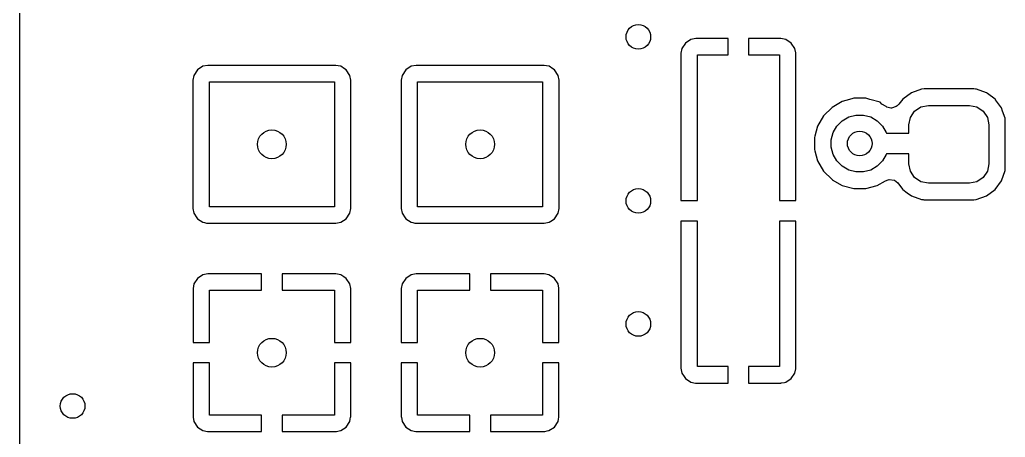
# Model space of a CAD drawing. Header units: inches. Extents: x 4.87 to 6.82, y -5.11 to -3.16.
# Drawn here: x 4.8683 to 5.3416, y -4.1174 to -3.917 of the extents above; entities that cross this region are included whole.
import ezdxf

# ---------------------------------------------------------------- set-up
doc = ezdxf.new("R2010")
doc.units = ezdxf.units.IN
doc.header["$MEASUREMENT"] = 0
doc.layers.add('BLACK', color=250, linetype='CONTINUOUS')

msp = doc.modelspace()

# ---------------------------------------------------------------- linework, layer by layer
at = {"layer": 'BLACK', "linetype": 'CONTINUOUS'}
for p, q in [((4.86829, -3.93308), (4.86829, -3.84599)), ((5.19063, -3.92644), (5.18802, -3.92818)), ((5.19292, -3.92598), (5.19063, -3.92644)), ((5.19063, -3.92644), (5.19063, -3.92644)), ((5.20846, -3.92598), (5.19292, -3.92598)), ((5.20846, -3.93386), (5.20846, -3.92598)), ((5.20846, -3.92598), (5.20846, -3.92598)), ((5.20846, -3.92598), (5.20846, -3.92598)), ((5.23385, -3.92598), (5.21831, -3.92598)), ((5.21831, -3.92598), (5.21831, -3.92598)), ((5.21831, -3.92598), (5.21831, -3.93386)), ((5.23614, -3.92644), (5.23385, -3.92598)), ((5.23385, -3.92598), (5.23385, -3.92598)), ((5.23875, -3.92818), (5.23614, -3.92644)), ((5.23614, -3.92644), (5.23614, -3.92644)), ((5.18628, -3.93079), (5.18583, -3.93308)), ((5.18802, -3.92818), (5.18628, -3.93079)), ((5.18628, -3.93079), (5.18628, -3.93079)), ((5.18802, -3.92818), (5.18802, -3.92818)), ((5.24049, -3.93079), (5.23875, -3.92818)), ((5.23875, -3.92818), (5.23875, -3.92818)), ((5.2409, -3.93284), (5.24049, -3.93079)), ((5.24092, -3.93293), (5.2409, -3.93284)), ((4.86829, -3.94599), (4.86829, -3.93308)), ((5.18583, -3.93308), (5.18583, -3.93308)), ((5.18583, -3.93308), (5.18583, -4.00374)), ((5.1937, -4.00374), (5.1937, -3.93386)), ((5.1937, -3.93386), (5.20846, -3.93386)), ((5.21831, -3.93386), (5.23307, -3.93386)), ((5.23307, -3.93386), (5.23307, -4.00374)), ((5.24094, -3.93308), (5.24092, -3.93293)), ((5.24094, -3.97352), (5.24094, -3.93308)), ((5.24094, -3.93308), (5.24094, -3.93308)), ((4.95368, -3.94108), (4.95193, -3.94369)), ((4.95629, -3.93934), (4.95368, -3.94108)), ((4.95368, -3.94108), (4.95368, -3.94108)), ((4.95859, -3.93888), (4.95629, -3.93934)), ((4.95629, -3.93934), (4.95629, -3.93934)), ((5.02015, -3.93888), (4.95859, -3.93888)), ((4.95859, -3.93888), (4.95859, -3.93888)), ((4.95859, -3.93888), (4.95859, -3.93888)), ((5.02238, -3.93932), (5.02015, -3.93888)), ((5.02015, -3.93888), (5.02015, -3.93888)), ((5.02015, -3.93888), (5.02015, -3.93888)), ((5.02015, -3.93888), (5.02015, -3.93888)), ((5.02015, -3.93888), (5.02015, -3.93888)), ((5.02244, -3.93933), (5.02238, -3.93932)), ((5.02245, -3.93934), (5.02244, -3.93933)), ((5.02425, -3.94054), (5.02245, -3.93934)), ((5.02245, -3.93934), (5.02245, -3.93934)), ((5.02506, -3.94108), (5.02425, -3.94054)), ((5.02681, -3.94369), (5.02506, -3.94108)), ((5.02506, -3.94108), (5.02506, -3.94108)), ((5.05368, -3.94108), (5.05193, -3.94369)), ((5.05629, -3.93934), (5.05368, -3.94108)), ((5.05368, -3.94108), (5.05368, -3.94108)), ((5.05859, -3.93888), (5.05629, -3.93934)), ((5.05629, -3.93934), (5.05629, -3.93934)), ((5.12015, -3.93888), (5.05859, -3.93888)), ((5.05859, -3.93888), (5.05859, -3.93888)), ((5.05859, -3.93888), (5.05859, -3.93888)), ((5.12238, -3.93932), (5.12015, -3.93888)), ((5.12015, -3.93888), (5.12015, -3.93888)), ((5.12015, -3.93888), (5.12015, -3.93888)), ((5.12015, -3.93888), (5.12015, -3.93888)), ((5.12015, -3.93888), (5.12015, -3.93888)), ((5.12244, -3.93933), (5.12238, -3.93932)), ((5.12245, -3.93934), (5.12244, -3.93933)), ((5.12425, -3.94054), (5.12245, -3.93934)), ((5.12245, -3.93934), (5.12245, -3.93934)), ((5.12506, -3.94108), (5.12425, -3.94054)), ((5.12681, -3.94369), (5.12506, -3.94108)), ((5.12506, -3.94108), (5.12506, -3.94108)), ((4.86829, -4.046), (4.86829, -3.94599)), ((4.95193, -3.94369), (4.95148, -3.94599)), ((4.95148, -3.94599), (4.95148, -4.00755)), ((4.95193, -3.94369), (4.95193, -3.94369)), ((4.95937, -4.00677), (4.95937, -3.94677)), ((4.95937, -3.94677), (5.01937, -3.94677)), ((5.01937, -3.94677), (5.01937, -4.00677)), ((5.02726, -3.94599), (5.02681, -3.94369)), ((5.02726, -4.00755), (5.02726, -3.94599)), ((5.02726, -3.94599), (5.02726, -3.94599)), ((5.05193, -3.94369), (5.05148, -3.94599)), ((5.05148, -3.94599), (5.05148, -4.00755)), ((5.05193, -3.94369), (5.05193, -3.94369)), ((5.05937, -4.00677), (5.05937, -3.94677)), ((5.05937, -3.94677), (5.11937, -3.94677)), ((5.11937, -3.94677), (5.11937, -4.00677)), ((5.12726, -3.94599), (5.12681, -3.94369)), ((5.12726, -4.00755), (5.12726, -3.94599)), ((5.30138, -3.95029), (5.29648, -3.952)), ((5.30255, -3.95018), (5.30138, -3.95029)), ((5.30138, -3.95029), (5.30138, -3.95029)), ((5.30138, -3.95029), (5.30138, -3.95029)), ((5.32639, -3.95018), (5.30255, -3.95018)), ((5.30255, -3.95018), (5.30255, -3.95018)), ((5.30255, -3.95018), (5.30255, -3.95018)), ((5.32722, -3.95025), (5.32639, -3.95018)), ((5.32639, -3.95018), (5.32639, -3.95018)), ((5.32639, -3.95018), (5.32639, -3.95018)), ((5.32737, -3.95027), (5.32722, -3.95025)), ((5.32755, -3.95028), (5.32737, -3.95027)), ((5.32766, -3.95032), (5.32755, -3.95028)), ((5.32779, -3.95037), (5.32766, -3.95032)), ((5.33246, -3.952), (5.32779, -3.95037)), ((5.26329, -3.95618), (5.25835, -3.95903)), ((5.26682, -3.95524), (5.26329, -3.95618)), ((5.26329, -3.95618), (5.26329, -3.95618)), ((5.26329, -3.95618), (5.26329, -3.95618)), ((5.26838, -3.95482), (5.26682, -3.95524)), ((5.26682, -3.95524), (5.26682, -3.95524)), ((5.2688, -3.9547), (5.26838, -3.95482)), ((5.27451, -3.9547), (5.2688, -3.9547)), ((5.2688, -3.9547), (5.2688, -3.9547)), ((5.27504, -3.95485), (5.27451, -3.9547)), ((5.27451, -3.9547), (5.27451, -3.9547)), ((5.27649, -3.95524), (5.27504, -3.95485)), ((5.28145, -3.95656), (5.27649, -3.95524)), ((5.27649, -3.95524), (5.27649, -3.95524)), ((5.29229, -3.95509), (5.2905, -3.95753)), ((5.2923, -3.95509), (5.29229, -3.95509)), ((5.29648, -3.952), (5.2923, -3.95509)), ((5.33297, -3.95238), (5.33246, -3.952)), ((5.33664, -3.95509), (5.33297, -3.95238)), ((5.33665, -3.95509), (5.33664, -3.95509)), ((5.33664, -3.95509), (5.33664, -3.95509)), ((5.33664, -3.95509), (5.33664, -3.95509)), ((5.33666, -3.95511), (5.33665, -3.95509)), ((5.3367, -3.95516), (5.33666, -3.95511)), ((5.33678, -3.95526), (5.3367, -3.95516)), ((5.33684, -3.95536), (5.33678, -3.95526)), ((5.33881, -3.95802), (5.33684, -3.95536)), ((5.25835, -3.95903), (5.25431, -3.96307)), ((5.28227, -3.95748), (5.28145, -3.95656)), ((5.28436, -3.95869), (5.28227, -3.95748)), ((5.28471, -3.95889), (5.28436, -3.95869)), ((5.28663, -3.95941), (5.28471, -3.95889)), ((5.2869, -3.95941), (5.28663, -3.95941)), ((5.2892, -3.95869), (5.2869, -3.95941)), ((5.2869, -3.95941), (5.2869, -3.95941)), ((5.2869, -3.95941), (5.2869, -3.95941)), ((5.2869, -3.95941), (5.2869, -3.95941)), ((5.28963, -3.95838), (5.2892, -3.95869)), ((5.2905, -3.95753), (5.28963, -3.95838)), ((5.29599, -3.96384), (5.29801, -3.96081)), ((5.29801, -3.96081), (5.30105, -3.95878)), ((5.30105, -3.95878), (5.30463, -3.95807)), ((5.30463, -3.95807), (5.32431, -3.95807)), ((5.32431, -3.95807), (5.32789, -3.95878)), ((5.32789, -3.95878), (5.33092, -3.96081)), ((5.33092, -3.96081), (5.33295, -3.96384)), ((5.33973, -3.95927), (5.33881, -3.95802)), ((5.33881, -3.95802), (5.33881, -3.95802)), ((5.34027, -3.96081), (5.33973, -3.95927)), ((5.33973, -3.95927), (5.33973, -3.95927)), ((5.34145, -3.96418), (5.34027, -3.96081)), ((5.25431, -3.96307), (5.25146, -3.96801)), ((5.26072, -3.96799), (5.26327, -3.96545)), ((5.26327, -3.96545), (5.26638, -3.96365)), ((5.26638, -3.96365), (5.26985, -3.96272)), ((5.26985, -3.96272), (5.27345, -3.96272)), ((5.27345, -3.96272), (5.27693, -3.96365)), ((5.27693, -3.96365), (5.28004, -3.96545)), ((5.28004, -3.96545), (5.28259, -3.96799)), ((5.29528, -3.96742), (5.29599, -3.96384)), ((5.33295, -3.96384), (5.33366, -3.96742)), ((5.34148, -3.9645), (5.34145, -3.96418)), ((5.34155, -3.96525), (5.34148, -3.9645)), ((5.34155, -3.96534), (5.34155, -3.96525)), ((5.34155, -3.96525), (5.34155, -3.96525)), ((5.34155, -3.96525), (5.34155, -3.96525)), ((5.34156, -3.96534), (5.34155, -3.96534)), ((5.34156, -3.9882), (5.34156, -3.96534)), ((5.34156, -3.96534), (5.34156, -3.96534)), ((5.34156, -3.96534), (5.34156, -3.96534)), ((5.34156, -3.96534), (5.34156, -3.96534)), ((5.25142, -3.96813), (5.25016, -3.97285)), ((5.25145, -3.96804), (5.25142, -3.96813)), ((5.25146, -3.96801), (5.25145, -3.96804)), ((5.25892, -3.9711), (5.26072, -3.96799)), ((5.28259, -3.96799), (5.28438, -3.9711)), ((5.29528, -3.97146), (5.29528, -3.96742)), ((5.33366, -3.96742), (5.33366, -3.98612)), ((5.24094, -4.00374), (5.24094, -3.97352)), ((5.25016, -3.97285), (5.24998, -3.97352)), ((5.24998, -3.97352), (5.24998, -3.97923)), ((5.25799, -3.97458), (5.25892, -3.9711)), ((5.25799, -3.97818), (5.25799, -3.97458)), ((5.28438, -3.9711), (5.28448, -3.97146)), ((5.28448, -3.97146), (5.29528, -3.97146)), ((5.24998, -3.97923), (5.25016, -3.9799)), ((5.25016, -3.9799), (5.25081, -3.98233)), ((5.25892, -3.98165), (5.25799, -3.97818)), ((5.25081, -3.98233), (5.25081, -3.98233)), ((5.25081, -3.98233), (5.25146, -3.98474)), ((5.25146, -3.98474), (5.25146, -3.98474)), ((5.25146, -3.98474), (5.25431, -3.98969)), ((5.26072, -3.98477), (5.25892, -3.98165)), ((5.26327, -3.98731), (5.26072, -3.98477)), ((5.28259, -3.98477), (5.28004, -3.98731)), ((5.28438, -3.98165), (5.28259, -3.98477)), ((5.28448, -3.9813), (5.28438, -3.98165)), ((5.29528, -3.9813), (5.28448, -3.9813)), ((5.29528, -3.98612), (5.29528, -3.9813)), ((5.26638, -3.98911), (5.26327, -3.98731)), ((5.26985, -3.99004), (5.26638, -3.98911)), ((5.27693, -3.98911), (5.27345, -3.99004)), ((5.28004, -3.98731), (5.27693, -3.98911)), ((5.29599, -3.9897), (5.29528, -3.98612)), ((5.33366, -3.98612), (5.33295, -3.9897)), ((5.33973, -3.99427), (5.34145, -3.98936)), ((5.34145, -3.98936), (5.34156, -3.9882)), ((5.25431, -3.98969), (5.25431, -3.98969)), ((5.25431, -3.98969), (5.25431, -3.98969)), ((5.25431, -3.98969), (5.25431, -3.98969)), ((5.25431, -3.98969), (5.25835, -3.99372)), ((5.25835, -3.99372), (5.25835, -3.99372)), ((5.25835, -3.99372), (5.25835, -3.99372)), ((5.25835, -3.99372), (5.25837, -3.99374)), ((5.25837, -3.99374), (5.25845, -3.99378)), ((5.25845, -3.99378), (5.26329, -3.99657)), ((5.27345, -3.99004), (5.26985, -3.99004)), ((5.28002, -3.99657), (5.2841, -3.99422)), ((5.2841, -3.99422), (5.28524, -3.99378)), ((5.28524, -3.99378), (5.28576, -3.99367)), ((5.28576, -3.99367), (5.28815, -3.99392)), ((5.28815, -3.99392), (5.2884, -3.99403)), ((5.2884, -3.99403), (5.28995, -3.99528)), ((5.29801, -3.99273), (5.29599, -3.9897)), ((5.30105, -3.99476), (5.29801, -3.99273)), ((5.33092, -3.99273), (5.32789, -3.99476)), ((5.33295, -3.9897), (5.33092, -3.99273)), ((5.33664, -3.99845), (5.33973, -3.99427)), ((5.26329, -3.99657), (5.26329, -3.99657)), ((5.26329, -3.99657), (5.26329, -3.99657)), ((5.26329, -3.99657), (5.2688, -3.99805)), ((5.2688, -3.99805), (5.2688, -3.99805)), ((5.2688, -3.99805), (5.27451, -3.99805)), ((5.27451, -3.99805), (5.28002, -3.99657)), ((5.27451, -3.99805), (5.27451, -3.99805)), ((5.28995, -3.99528), (5.29213, -3.99823)), ((5.29213, -3.99823), (5.29213, -3.99823)), ((5.29213, -3.99823), (5.29229, -3.99845)), ((5.29229, -3.99845), (5.29231, -3.99846)), ((5.29231, -3.99846), (5.29237, -3.99851)), ((5.29237, -3.99851), (5.29446, -4.00005)), ((5.30463, -3.99547), (5.30105, -3.99476)), ((5.32431, -3.99547), (5.30463, -3.99547)), ((5.32789, -3.99476), (5.32431, -3.99547)), ((5.33246, -4.00154), (5.33664, -3.99845)), ((5.18583, -4.00374), (5.18583, -4.00374)), ((5.18583, -4.00374), (5.1937, -4.00374)), ((5.23307, -4.00374), (5.24094, -4.00374)), ((5.24094, -4.00374), (5.24094, -4.00374)), ((5.24094, -4.00374), (5.24094, -4.00374)), ((5.29446, -4.00005), (5.29648, -4.00154)), ((5.29648, -4.00154), (5.29648, -4.00154)), ((5.29648, -4.00154), (5.29648, -4.00154)), ((5.29648, -4.00154), (5.29648, -4.00154)), ((5.29648, -4.00154), (5.29648, -4.00154)), ((5.29648, -4.00154), (5.29651, -4.00155)), ((5.29651, -4.00155), (5.30138, -4.00326)), ((5.30138, -4.00326), (5.30214, -4.00333)), ((5.30214, -4.00333), (5.30246, -4.00336)), ((5.30246, -4.00336), (5.30246, -4.00336)), ((5.30246, -4.00336), (5.30246, -4.00336)), ((5.30246, -4.00336), (5.30254, -4.00337)), ((5.30254, -4.00337), (5.30255, -4.00337)), ((5.30255, -4.00337), (5.30255, -4.00337)), ((5.30255, -4.00337), (5.30255, -4.00337)), ((5.30255, -4.00337), (5.32639, -4.00337)), ((5.32639, -4.00337), (5.32642, -4.00337)), ((5.32642, -4.00337), (5.32652, -4.00335)), ((5.32652, -4.00335), (5.32755, -4.00326)), ((5.32755, -4.00326), (5.33246, -4.00154)), ((4.95148, -4.00755), (4.95193, -4.00985)), ((5.01937, -4.00677), (4.95937, -4.00677)), ((5.02681, -4.00985), (5.02726, -4.00755)), ((5.05148, -4.00755), (5.05193, -4.00985)), ((5.11937, -4.00677), (5.05937, -4.00677)), ((5.12681, -4.00985), (5.12726, -4.00755)), ((4.95193, -4.00985), (4.95193, -4.00985)), ((4.95193, -4.00985), (4.95193, -4.00985)), ((4.95193, -4.00985), (4.95193, -4.00985)), ((4.95193, -4.00985), (4.95193, -4.00985)), ((4.95193, -4.00985), (4.95339, -4.01204)), ((4.95339, -4.01204), (4.95339, -4.01204)), ((4.95339, -4.01204), (4.95368, -4.01246)), ((4.95368, -4.01246), (4.95629, -4.01421)), ((5.02245, -4.01421), (5.02506, -4.01246)), ((5.02506, -4.01246), (5.02681, -4.00985)), ((5.05193, -4.00985), (5.05193, -4.00985)), ((5.05193, -4.00985), (5.05193, -4.00985)), ((5.05193, -4.00985), (5.05193, -4.00985)), ((5.05193, -4.00985), (5.05193, -4.00985)), ((5.05193, -4.00985), (5.05339, -4.01204)), ((5.05339, -4.01204), (5.05339, -4.01204)), ((5.05339, -4.01204), (5.05368, -4.01246)), ((5.05368, -4.01246), (5.05629, -4.01421)), ((5.12338, -4.01358), (5.12506, -4.01246)), ((5.12506, -4.01246), (5.12681, -4.00985)), ((4.95629, -4.01421), (4.95706, -4.01436)), ((4.95706, -4.01436), (4.95804, -4.01456)), ((4.95804, -4.01456), (4.95804, -4.01456)), ((4.95804, -4.01456), (4.95835, -4.01462)), ((4.95835, -4.01462), (4.95844, -4.01464)), ((4.95844, -4.01464), (4.95852, -4.01465)), ((4.95852, -4.01465), (4.95859, -4.01467)), ((4.95859, -4.01467), (4.95859, -4.01467)), ((4.95859, -4.01467), (4.95859, -4.01467)), ((4.95859, -4.01467), (5.02015, -4.01467)), ((5.02015, -4.01467), (5.02245, -4.01421)), ((5.02015, -4.01467), (5.02015, -4.01467)), ((5.05629, -4.01421), (5.05706, -4.01436)), ((5.05706, -4.01436), (5.05804, -4.01456)), ((5.05804, -4.01456), (5.05804, -4.01456)), ((5.05804, -4.01456), (5.05835, -4.01462)), ((5.05835, -4.01462), (5.05844, -4.01464)), ((5.05844, -4.01464), (5.05852, -4.01465)), ((5.05852, -4.01465), (5.05859, -4.01467)), ((5.05859, -4.01467), (5.05859, -4.01467)), ((5.05859, -4.01467), (5.05859, -4.01467)), ((5.05859, -4.01467), (5.12015, -4.01467)), ((5.12015, -4.01467), (5.12245, -4.01421)), ((5.12015, -4.01467), (5.12015, -4.01467)), ((5.12245, -4.01421), (5.12338, -4.01358)), ((5.18583, -4.01358), (5.18583, -4.01358)), ((5.18583, -4.01358), (5.18583, -4.08424)), ((5.1937, -4.01358), (5.18583, -4.01358)), ((5.18583, -4.01358), (5.18583, -4.01358)), ((5.18583, -4.01358), (5.18583, -4.01358)), ((5.1937, -4.08346), (5.1937, -4.01358)), ((5.24094, -4.01358), (5.23307, -4.01358)), ((5.23307, -4.01358), (5.23307, -4.08346)), ((5.24094, -4.08424), (5.24094, -4.01358)), ((5.24094, -4.01358), (5.24094, -4.01358)), ((5.24094, -4.01358), (5.24094, -4.01358)), ((5.24094, -4.01358), (5.24094, -4.01358)), ((4.95369, -4.0411), (4.95195, -4.0437)), ((4.9563, -4.03935), (4.95369, -4.04109)), ((4.95369, -4.04109), (4.95369, -4.0411)), ((4.95859, -4.0389), (4.9563, -4.03935)), ((4.9563, -4.03935), (4.9563, -4.03935)), ((4.98445, -4.0389), (4.95859, -4.0389)), ((4.98445, -4.04677), (4.98445, -4.0389)), ((4.98445, -4.0389), (4.98445, -4.0389)), ((4.98445, -4.0389), (4.98445, -4.0389)), ((4.98445, -4.0389), (4.98445, -4.0389)), ((4.99429, -4.0389), (4.99429, -4.0389)), ((4.99429, -4.0389), (4.99429, -4.04677)), ((5.02015, -4.0389), (4.99429, -4.0389)), ((4.99429, -4.0389), (4.99429, -4.0389)), ((5.02244, -4.03935), (5.02015, -4.0389)), ((5.02015, -4.0389), (5.02015, -4.0389)), ((5.02394, -4.04035), (5.02244, -4.03935)), ((5.02244, -4.03935), (5.02244, -4.03935)), ((5.02505, -4.04109), (5.02394, -4.04035)), ((5.02679, -4.0437), (5.02505, -4.04109)), ((5.02505, -4.04109), (5.02505, -4.04109)), ((5.05369, -4.0411), (5.05195, -4.0437)), ((5.0563, -4.03935), (5.05369, -4.04109)), ((5.05369, -4.04109), (5.05369, -4.0411)), ((5.05859, -4.0389), (5.0563, -4.03935)), ((5.0563, -4.03935), (5.0563, -4.03935)), ((5.08445, -4.0389), (5.05859, -4.0389)), ((5.08445, -4.04677), (5.08445, -4.0389)), ((5.08445, -4.0389), (5.08445, -4.0389)), ((5.08445, -4.0389), (5.08445, -4.0389)), ((5.08445, -4.0389), (5.08445, -4.0389)), ((5.09429, -4.0389), (5.09429, -4.0389)), ((5.09429, -4.0389), (5.09429, -4.04677)), ((5.12015, -4.0389), (5.09429, -4.0389)), ((5.09429, -4.0389), (5.09429, -4.0389)), ((5.12244, -4.03935), (5.12015, -4.0389)), ((5.12015, -4.0389), (5.12015, -4.0389)), ((5.12394, -4.04035), (5.12244, -4.03935)), ((5.12244, -4.03935), (5.12244, -4.03935)), ((5.12505, -4.04109), (5.12394, -4.04035)), ((5.12679, -4.0437), (5.12505, -4.04109)), ((5.12505, -4.04109), (5.12505, -4.04109)), ((4.86829, -4.14599), (4.86829, -4.046)), ((4.95195, -4.0437), (4.9515, -4.046)), ((4.9515, -4.046), (4.9515, -4.07185)), ((4.9515, -4.046), (4.9515, -4.046)), ((4.95195, -4.0437), (4.95195, -4.0437)), ((5.02724, -4.046), (5.02679, -4.0437)), ((5.02724, -4.07185), (5.02724, -4.046)), ((5.02724, -4.046), (5.02724, -4.046)), ((5.02724, -4.046), (5.02724, -4.046)), ((5.05195, -4.0437), (5.0515, -4.046)), ((5.0515, -4.046), (5.0515, -4.07185)), ((5.0515, -4.046), (5.0515, -4.046)), ((5.05195, -4.0437), (5.05195, -4.0437)), ((5.1272, -4.04576), (5.12679, -4.0437)), ((5.12722, -4.04584), (5.1272, -4.04576)), ((5.12724, -4.046), (5.12722, -4.04584)), ((5.12724, -4.07185), (5.12724, -4.046)), ((5.12724, -4.046), (5.12724, -4.046)), ((4.95937, -4.07185), (4.95937, -4.04677)), ((4.95937, -4.04677), (4.98445, -4.04677)), ((4.99429, -4.04677), (5.01937, -4.04677)), ((5.01937, -4.04677), (5.01937, -4.07185)), ((5.05937, -4.07185), (5.05937, -4.04677)), ((5.05937, -4.04677), (5.08445, -4.04677)), ((5.09429, -4.04677), (5.11937, -4.04677)), ((5.11937, -4.04677), (5.11937, -4.07185)), ((4.9515, -4.07185), (4.9515, -4.07185)), ((4.9515, -4.07185), (4.95937, -4.07185)), ((5.01937, -4.07185), (5.02724, -4.07185)), ((5.02724, -4.07185), (5.02724, -4.07185)), ((5.02724, -4.07185), (5.02724, -4.07185)), ((5.0515, -4.07185), (5.0515, -4.07185)), ((5.0515, -4.07185), (5.05937, -4.07185)), ((5.11937, -4.07185), (5.12724, -4.07185)), ((5.12724, -4.07185), (5.12724, -4.07185)), ((5.12724, -4.07185), (5.12724, -4.07185)), ((4.9515, -4.08169), (4.9515, -4.08169)), ((4.9515, -4.08169), (4.9515, -4.10755)), ((4.95937, -4.08169), (4.9515, -4.08169)), ((4.95937, -4.10677), (4.95937, -4.08169)), ((5.02724, -4.08169), (5.01937, -4.08169)), ((5.01937, -4.08169), (5.01937, -4.10677)), ((5.02724, -4.10755), (5.02724, -4.08169)), ((5.02724, -4.08169), (5.02724, -4.08169)), ((5.02724, -4.08169), (5.02724, -4.08169)), ((5.02724, -4.08169), (5.02724, -4.08169)), ((5.0515, -4.08169), (5.0515, -4.08169)), ((5.0515, -4.08169), (5.0515, -4.10755)), ((5.05937, -4.08169), (5.0515, -4.08169)), ((5.05937, -4.10677), (5.05937, -4.08169)), ((5.12724, -4.08169), (5.11937, -4.08169)), ((5.11937, -4.08169), (5.11937, -4.10677)), ((5.12724, -4.10755), (5.12724, -4.08169)), ((5.12724, -4.08169), (5.12724, -4.08169)), ((5.12724, -4.08169), (5.12724, -4.08169)), ((5.12724, -4.08169), (5.12724, -4.08169)), ((5.18583, -4.08424), (5.18628, -4.08654)), ((5.20846, -4.08346), (5.1937, -4.08346)), ((5.20846, -4.09134), (5.20846, -4.08346)), ((5.23307, -4.08346), (5.21831, -4.08346)), ((5.21831, -4.08346), (5.21831, -4.09134)), ((5.24092, -4.08439), (5.24094, -4.08424)), ((5.18628, -4.08654), (5.18628, -4.08654)), ((5.18628, -4.08654), (5.1874, -4.08821)), ((5.1874, -4.08821), (5.18802, -4.08914)), ((5.23875, -4.08914), (5.24049, -4.08654)), ((5.24049, -4.08654), (5.2409, -4.08448)), ((5.2409, -4.08448), (5.24092, -4.08439)), ((5.18802, -4.08914), (5.18802, -4.08914)), ((5.18802, -4.08914), (5.19063, -4.09088)), ((5.19063, -4.09088), (5.19283, -4.09132)), ((5.19283, -4.09132), (5.1929, -4.09134)), ((5.1929, -4.09134), (5.19293, -4.09134)), ((5.19293, -4.09134), (5.19293, -4.09134)), ((5.19293, -4.09134), (5.19293, -4.09134)), ((5.19293, -4.09134), (5.20846, -4.09134)), ((5.20846, -4.09134), (5.20846, -4.09134)), ((5.20846, -4.09134), (5.20846, -4.09134)), ((5.21831, -4.09134), (5.21831, -4.09134)), ((5.21831, -4.09134), (5.21831, -4.09134)), ((5.21831, -4.09134), (5.23385, -4.09134)), ((5.23385, -4.09134), (5.234, -4.09131)), ((5.23385, -4.09134), (5.23385, -4.09134)), ((5.234, -4.09131), (5.23409, -4.09129)), ((5.23409, -4.09129), (5.23555, -4.091)), ((5.23555, -4.091), (5.23614, -4.09088)), ((5.23614, -4.09088), (5.23875, -4.08914)), ((5.23614, -4.09088), (5.23614, -4.09088)), ((5.23614, -4.09088), (5.23614, -4.09088)), ((5.23875, -4.08914), (5.23875, -4.08914)), ((4.9515, -4.10755), (4.95154, -4.10779)), ((4.95154, -4.10779), (4.95195, -4.10984)), ((4.98445, -4.10677), (4.95937, -4.10677)), ((4.98445, -4.11465), (4.98445, -4.10677)), ((5.01937, -4.10677), (4.99429, -4.10677)), ((4.99429, -4.10677), (4.99429, -4.11465)), ((5.02701, -4.10874), (5.0272, -4.10779)), ((5.0272, -4.10779), (5.02722, -4.1077)), ((5.02722, -4.1077), (5.02724, -4.10755)), ((5.0515, -4.10755), (5.05154, -4.10779)), ((5.05154, -4.10779), (5.05195, -4.10984)), ((5.08445, -4.10677), (5.05937, -4.10677)), ((5.08445, -4.11465), (5.08445, -4.10677)), ((5.11937, -4.10677), (5.09429, -4.10677)), ((5.09429, -4.10677), (5.09429, -4.11465)), ((5.12701, -4.10874), (5.1272, -4.10779)), ((5.1272, -4.10779), (5.12722, -4.1077)), ((5.12722, -4.1077), (5.12724, -4.10755)), ((4.95195, -4.10984), (4.95195, -4.10984)), ((4.95195, -4.10984), (4.95369, -4.11245)), ((4.95369, -4.11245), (4.95369, -4.11245)), ((4.95369, -4.11245), (4.95369, -4.11245)), ((4.95369, -4.11245), (4.9563, -4.11419)), ((5.02244, -4.11419), (5.02505, -4.11245)), ((5.02505, -4.11245), (5.02679, -4.10984)), ((5.02505, -4.11245), (5.02505, -4.11245)), ((5.02679, -4.10984), (5.02681, -4.10973)), ((5.02681, -4.10973), (5.02701, -4.10874)), ((5.05195, -4.10984), (5.05195, -4.10984)), ((5.05195, -4.10984), (5.05369, -4.11245)), ((5.05369, -4.11245), (5.05369, -4.11245)), ((5.05369, -4.11245), (5.05369, -4.11245)), ((5.05369, -4.11245), (5.0563, -4.11419)), ((5.12244, -4.11419), (5.12505, -4.11245)), ((5.12505, -4.11245), (5.12679, -4.10984)), ((5.12505, -4.11245), (5.12505, -4.11245)), ((5.12679, -4.10984), (5.12681, -4.10973)), ((5.12681, -4.10973), (5.12701, -4.10874)), ((4.9563, -4.11419), (4.9585, -4.11463)), ((4.9585, -4.11463), (4.95857, -4.11464)), ((4.95857, -4.11464), (4.95859, -4.11465)), ((4.95859, -4.11465), (4.95859, -4.11465)), ((4.95859, -4.11465), (4.95859, -4.11465)), ((4.95859, -4.11465), (4.98445, -4.11465)), ((4.98445, -4.11465), (4.98445, -4.11465)), ((4.98445, -4.11465), (4.98445, -4.11465)), ((4.99429, -4.11465), (4.99429, -4.11465)), ((4.99429, -4.11465), (4.99429, -4.11465)), ((4.99429, -4.11465), (5.02015, -4.11465)), ((5.02015, -4.11465), (5.0203, -4.11462)), ((5.02015, -4.11465), (5.02015, -4.11465)), ((5.0203, -4.11462), (5.02039, -4.1146)), ((5.02039, -4.1146), (5.02162, -4.11435)), ((5.02162, -4.11435), (5.02244, -4.11419)), ((5.02244, -4.11419), (5.02244, -4.11419)), ((5.02244, -4.11419), (5.02244, -4.11419)), ((5.0563, -4.11419), (5.0585, -4.11463)), ((5.0585, -4.11463), (5.05857, -4.11464)), ((5.05857, -4.11464), (5.05859, -4.11465)), ((5.05859, -4.11465), (5.05859, -4.11465)), ((5.05859, -4.11465), (5.05859, -4.11465)), ((5.05859, -4.11465), (5.08445, -4.11465)), ((5.08445, -4.11465), (5.08445, -4.11465)), ((5.08445, -4.11465), (5.08445, -4.11465)), ((5.09429, -4.11465), (5.09429, -4.11465)), ((5.09429, -4.11465), (5.09429, -4.11465)), ((5.09429, -4.11465), (5.12015, -4.11465)), ((5.12015, -4.11465), (5.1203, -4.11462)), ((5.12015, -4.11465), (5.12015, -4.11465)), ((5.1203, -4.11462), (5.12039, -4.1146)), ((5.12039, -4.1146), (5.12162, -4.11435)), ((5.12162, -4.11435), (5.12244, -4.11419)), ((5.12244, -4.11419), (5.12244, -4.11419)), ((5.12244, -4.11419), (5.12244, -4.11419))]:
    msp.add_line(p, q, dxfattribs=at)
at = {"layer": 'BLACK'}
for centre, radius in [((5.16535, -3.9252), 0.00591), ((4.98937, -3.97677), 0.00689), ((5.08937, -3.97677), 0.00689), ((5.27165, -3.97638), 0.00591), ((5.16535, -4.00394), 0.00591), ((5.16535, -4.06299), 0.00591), ((4.98937, -4.07677), 0.00689), ((5.08937, -4.07677), 0.00689), ((4.8937, -4.10236), 0.00591)]:
    msp.add_circle(centre, radius, dxfattribs=at)
at = {"layer": 'WHITE'}
for centre, radius in [((5.16535, -3.9252), 0.00591), ((4.98937, -3.97677), 0.00689), ((5.08937, -3.97677), 0.00689), ((5.27165, -3.97638), 0.00591), ((5.16535, -4.00394), 0.00591), ((5.16535, -4.06299), 0.00591), ((4.98937, -4.07677), 0.00689), ((5.08937, -4.07677), 0.00689), ((4.8937, -4.10236), 0.00591)]:
    msp.add_circle(centre, radius, dxfattribs=at)

doc.saveas('drawing.dxf')
